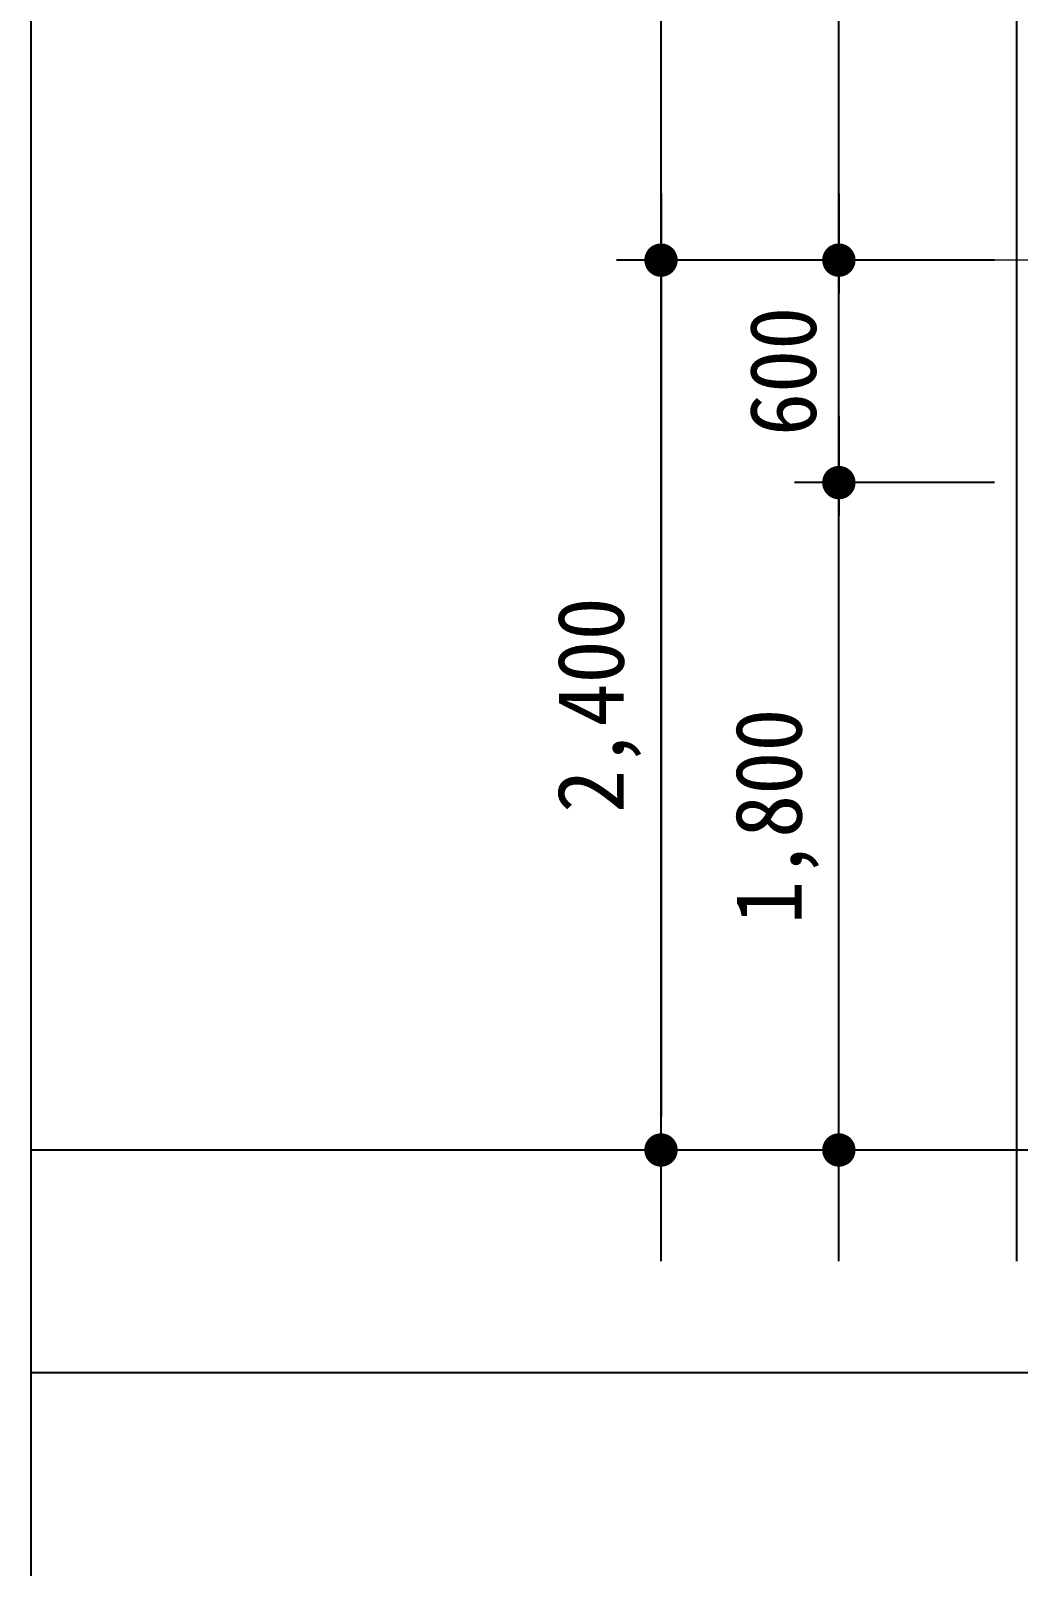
# Model space of a CAD drawing. Header units: millimetres. Extents: x -423835 to -174325, y -1379898 to -1311126.
# Drawn here: x -254593 to -251927, y -1363255 to -1359113 of the extents above; entities that cross this region are included whole.
import ezdxf

# ---------------------------------------------------------------- set-up
doc = ezdxf.new("R2010")
doc.units = ezdxf.units.MM
doc.header["$LTSCALE"] = 100
doc.header["$MEASUREMENT"] = 0
doc.header["$PDSIZE"] = -10
doc.layers.get('0').update_dxf_attribs({"linetype": 'CONTINUOUS'})
doc.layers.get('Defpoints').update_dxf_attribs({"color": 153, "linetype": 'CONTINUOUS'})
doc.layers.add('A-DIMS', color=7, linetype='CONTINUOUS')
doc.layers.add('A-XXXX-FIN2', color=6, linetype='CONTINUOUS', lineweight=20)
doc.layers.add('A-XXXX-NPLT', color=144, linetype='CONTINUOUS', lineweight=0, plot=False)
doc.styles.add('HY울릉도L', font='')
doc.styles.add('돋움체', font='')
doc.styles.get('HY울릉도L').set_extended_font_data('HYwulM')
doc.styles.get('돋움체').set_extended_font_data('DotumChe')
doc.dimstyles.new('CDIM', dxfattribs={"dimtxt": 3, "dimasz": 1.5, "dimexe": 2, "dimexo": 1, "dimgap": 1, "dimtad": 1, "dimdec": 0, "dimrnd": 0.5, "dimzin": 0, "dimdsep": 32, "dimlunit": 6, "dimtxsty": 'HY울릉도L', "dimblk1": '_CIDOT', "dimblk2": '_CIDOT', "dimsah": 1, "dimcen": 5.5, "dimclrd": 2, "dimclre": 2, "dimclrt": 7, "dimadec": 0, "dimazin": 0, "dimtfac": 1, "dimtdec": 0, "dimtix": 1, "dimtmove": 2, "dimatfit": 1, "dimldrblk": '_CIDOT', "dimfxl": 1, "dimtolj": 1, "dimtzin": 0, "dimlwd": -1, "dimarcsym": 0})

# ---------------------------------------------------------------- blocks, each defined once
blk = doc.blocks.new('_CIDOT')
at = {"color": 0, "linetype": 'ByBlock'}
blk.add_line((2, 0), (-1, 0), dxfattribs=at)
at = {"color": 0, "linetype": 'ByBlock', "const_width": 0.5}
blk.add_lwpolyline([(-0.25, 0, 1), (0.25, 0, 1)], format="xyb", close=True, dxfattribs=at)
blk = doc.blocks.new('*D771')
at = {"layer": 'A-DIMS', "lineweight": -2, "transparency": 16777216}
for p, q in [((-251991.7, -1359732.1), (-253011.7, -1359732.1)), ((-251991.7, -1362132.1), (-253011.7, -1362132.1))]:
    blk.add_line(p, q, dxfattribs=at)
at = {"layer": 'A-DIMS', "transparency": 16777216}
blk.add_line((-252891.7, -1359822.1), (-252891.7, -1362042.1), dxfattribs=at)
at = {"layer": 'Defpoints', "color": 0, "transparency": 16777216}
for p in [(-251931.7, -1359732.1), (-252891.7, -1362132.1), (-251931.7, -1362132.1)]:
    blk.add_point(p, dxfattribs=at)
at = {"layer": 'A-DIMS', "transparency": 16777216, "xscale": 90, "yscale": 90, "zscale": 90}
for p, rotation in [((-252891.7, -1359732.1), 90), ((-252891.7, -1362132.1), 270)]:
    blk.add_blockref('_CIDOT', p, dxfattribs=dict(at, rotation=rotation))
at = {"layer": 'A-DIMS', "color": 3, "transparency": 16777216, "insert": (-253058.8, -1360932.1), "char_height": 180, "attachment_point": 5, "rotation": 90, "style": '돋움체'}
blk.add_mtext('\\A1;2,400', dxfattribs=at)
blk = doc.blocks.new('*D774')
at = {"layer": 'A-DIMS', "lineweight": -2, "transparency": 16777216}
for p, q in [((-251991.7, -1360332.1), (-252531.7, -1360332.1)), ((-251991.7, -1362132.1), (-252531.7, -1362132.1))]:
    blk.add_line(p, q, dxfattribs=at)
at = {"layer": 'A-DIMS', "transparency": 16777216}
blk.add_line((-252411.7, -1362042.1), (-252411.7, -1360422.1), dxfattribs=at)
at = {"layer": 'Defpoints', "color": 0, "transparency": 16777216}
for p in [(-252411.7, -1360332.1), (-251931.7, -1360332.1), (-251931.7, -1362132.1)]:
    blk.add_point(p, dxfattribs=at)
at = {"layer": 'A-DIMS', "transparency": 16777216, "xscale": 90, "yscale": 90, "zscale": 90}
for p, rotation in [((-252411.7, -1360332.1), 90), ((-252411.7, -1362132.1), 270)]:
    blk.add_blockref('_CIDOT', p, dxfattribs=dict(at, rotation=rotation))
at = {"layer": 'A-DIMS', "color": 3, "transparency": 16777216, "insert": (-252578.8, -1361232.1), "char_height": 180, "attachment_point": 5, "rotation": 90, "style": '돋움체'}
blk.add_mtext('\\A1;1,800', dxfattribs=at)
blk = doc.blocks.new('*D775')
at = {"layer": 'A-DIMS', "lineweight": -2, "transparency": 16777216}
for p, q in [((-251991.7, -1359732.1), (-252531.7, -1359732.1)), ((-251991.7, -1360332.1), (-252531.7, -1360332.1))]:
    blk.add_line(p, q, dxfattribs=at)
at = {"layer": 'A-DIMS', "transparency": 16777216}
blk.add_line((-252411.7, -1360242.1), (-252411.7, -1359822.1), dxfattribs=at)
at = {"layer": 'Defpoints', "color": 0, "transparency": 16777216}
for p in [(-252411.7, -1359732.1), (-251931.7, -1359732.1), (-251931.7, -1360332.1)]:
    blk.add_point(p, dxfattribs=at)
at = {"layer": 'A-DIMS', "transparency": 16777216, "xscale": 90, "yscale": 90, "zscale": 90}
for p, rotation in [((-252411.7, -1359732.1), 90), ((-252411.7, -1360332.1), 270)]:
    blk.add_blockref('_CIDOT', p, dxfattribs=dict(at, rotation=rotation))
at = {"layer": 'A-DIMS', "color": 3, "transparency": 16777216, "insert": (-252561.8, -1360032.1), "char_height": 180, "attachment_point": 5, "rotation": 90, "style": '돋움체'}
blk.add_mtext('\\A1;600', dxfattribs=at)

msp = doc.modelspace()

# ---------------------------------------------------------------- linework, layer by layer
at = {"color": 3, "ltscale": 2}
for p, q in [((-254592.9, -1346766.1), (-254592.9, -1379898.1)), ((-254592.9, -1362732.1), (-228550.4, -1362732.1))]:
    msp.add_line(p, q, dxfattribs=at)
at = {"layer": 'A-XXXX-FIN2'}
msp.add_line((-241331.7, -1362132.1), (-251931.7, -1362132.1), dxfattribs=at)
at = {"layer": 'A-XXXX-NPLT'}
msp.add_line((-241161.7, -1359732.1), (-252861.7, -1359732.1), dxfattribs=at)
at = {"layer": 'Defpoints'}
for p, q in [((-252891.7, -1362432.1), (-252891.7, -1357414.3)), ((-252411.7, -1362432.1), (-252411.7, -1357414.3)), ((-251931.7, -1362432.1), (-251931.7, -1357414.3)), ((-229030.4, -1362132.1), (-254592.9, -1362132.1))]:
    msp.add_line(p, q, dxfattribs=at)

# ---------------------------------------------------------------- dimensions: what is measured, and where the dimension line sits
at = {"layer": 'A-DIMS'}
for base, p1, p2, picture, middle in [((-252891.7, -1362132.1), (-251931.7, -1359732.1), (-251931.7, -1362132.1), '*D771', (-253058.8, -1360932.1)), ((-252411.7, -1359732.1), (-251931.7, -1360332.1), (-251931.7, -1359732.1), '*D775', (-252561.8, -1360032.1)), ((-252411.7, -1360332.1), (-251931.7, -1362132.1), (-251931.7, -1360332.1), '*D774', (-252578.8, -1361232.1))]:
    dim = msp.add_linear_dim(base=base, p1=p1, p2=p2, angle=90, dimstyle='CDIM', override={"dimscale": 60, "dimtxsty": '돋움체', "dimclrd": 256, "dimclre": 256, "dimclrt": 3}, dxfattribs=at)
    dim.commit()
    dim.dimension.update_dxf_attribs({"geometry": picture, "text_midpoint": middle})

doc.saveas('drawing.dxf')
